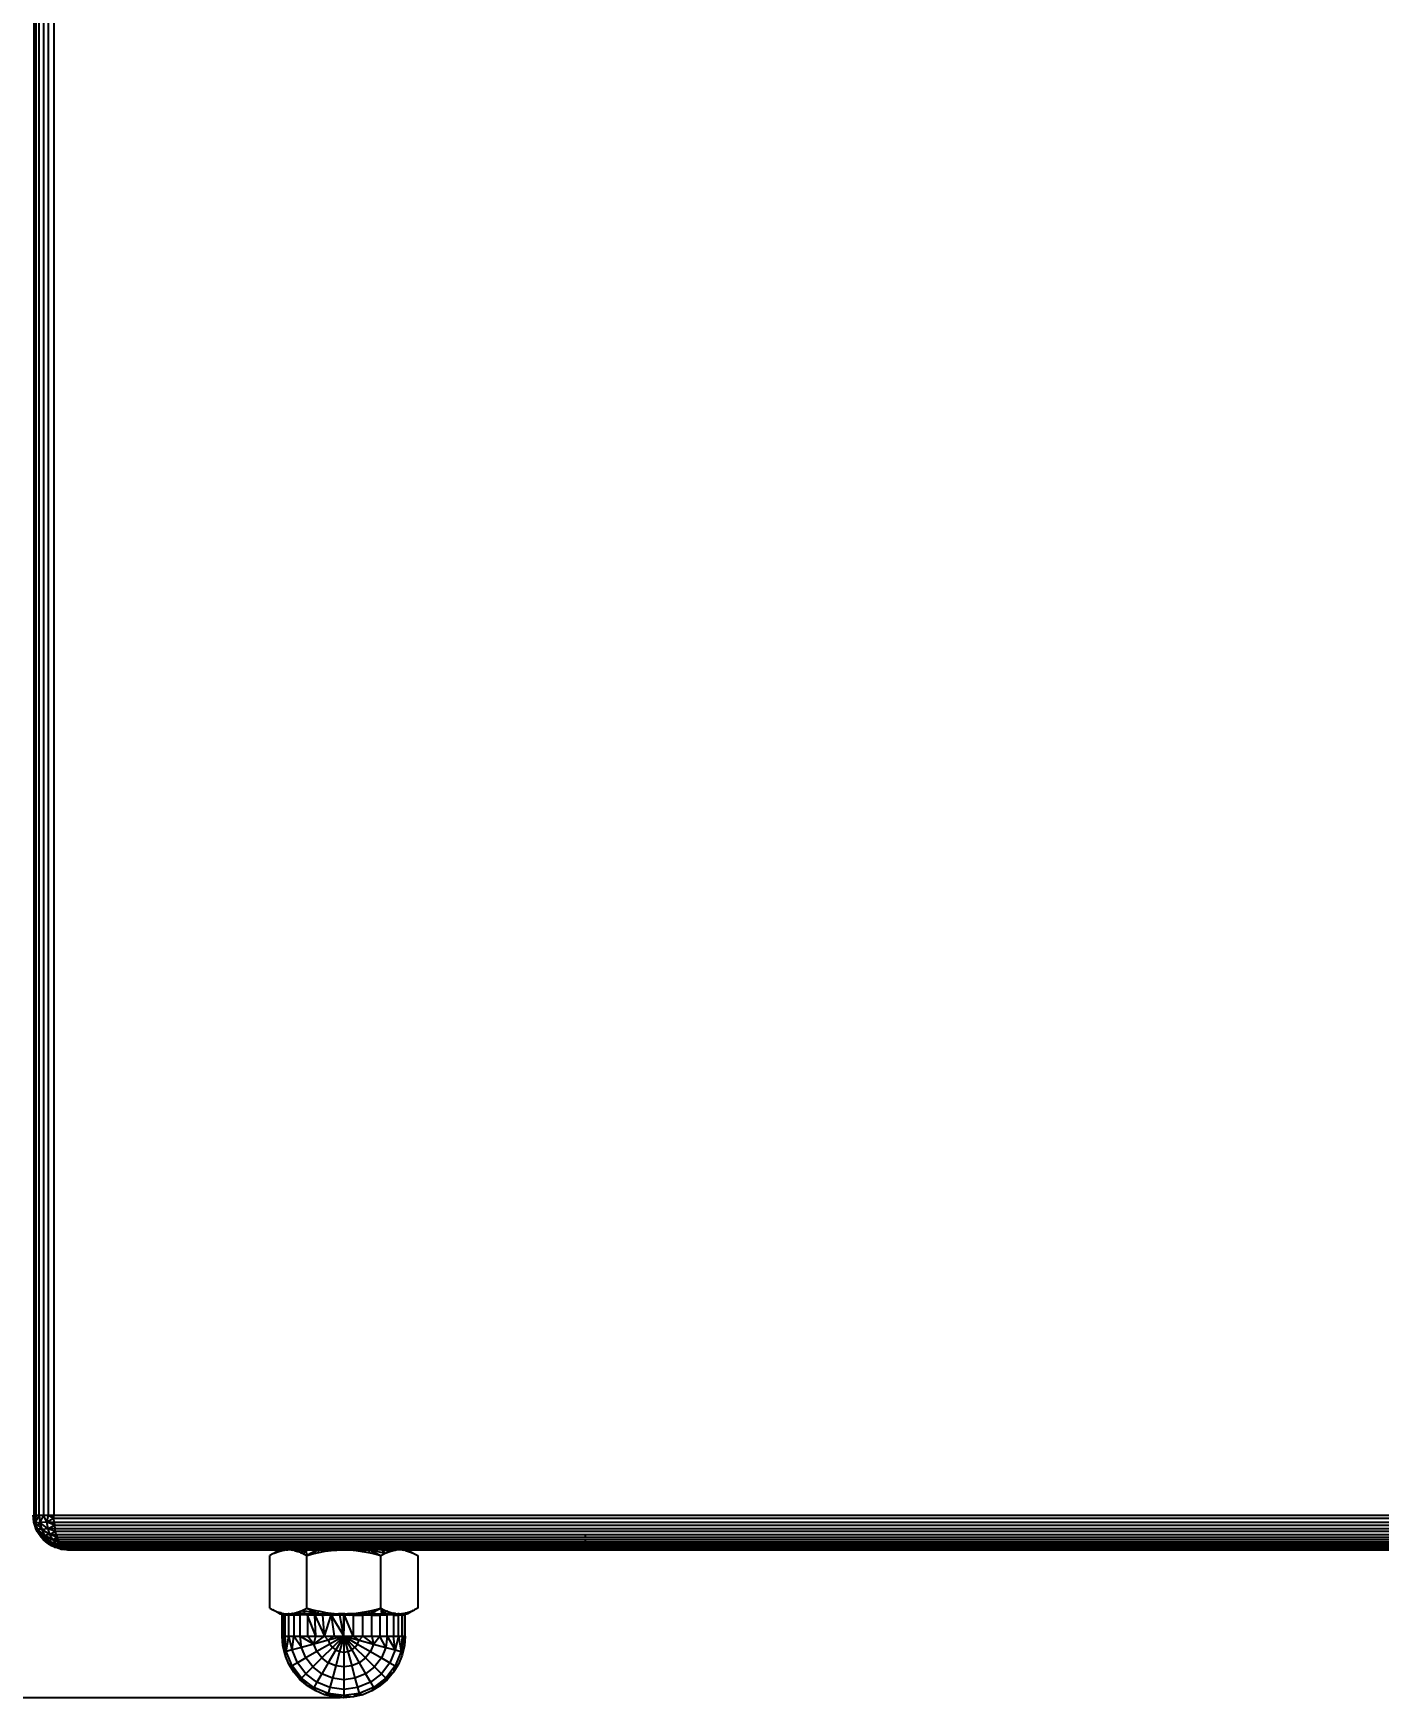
# Model space of a CAD drawing. Header units: millimetres. Extents: x 1918 to 7324, y -1954 to 2054.
# Drawn here: x 3677.8 to 3877.8, y -615.6 to -368.2 of the extents above; entities that cross this region are included whole.
import ezdxf

# ---------------------------------------------------------------- set-up
doc = ezdxf.new("R2010")
doc.units = ezdxf.units.MM
doc.layers.add('DIMS', color=7, linetype='Continuous')
doc.dimstyles.new('ISO-25', dxfattribs={"dimtxt": 2.5, "dimasz": 2.5, "dimexe": 1.25, "dimexo": 0.625, "dimtad": 1, "dimtxsty": 'Standard', "dimcen": 2.5, "dimadec": 0, "dimazin": 0, "dimtfac": 1, "dimtmove": 0, "dimatfit": 3, "dimfxl": 1, "dimarcsym": 0})

# ---------------------------------------------------------------- blocks, each defined once
blk = doc.blocks.new('*D11')
at = {"layer": 'Defpoints', "color": 0, "transparency": 16777216}
for p in [(3739.31, 279.45), (3371.23, -615.58), (3723.92, -615.58)]:
    blk.add_point(p, dxfattribs=at)
at = {"layer": 'DIMS', "color": 0, "lineweight": -2, "transparency": 16777216}
for p, q in [((3738.81, 279.45), (3370.73, 279.45)), ((3371.23, 239.45), (3371.23, -101.27)), ((3371.23, -575.58), (3371.23, -223.77)), ((3723.42, -615.58), (3370.73, -615.58))]:
    blk.add_line(p, q, dxfattribs=at)
at = {"layer": 'DIMS', "color": 0, "transparency": 16777216}
for points in [[(3364.56, 239.45), (3377.89, 239.45), (3371.23, 279.45)], [(3364.56, -575.58), (3377.89, -575.58), (3371.23, -615.58)]]:
    blk.add_solid(points, dxfattribs=at)
at = {"layer": 'DIMS', "color": 0, "transparency": 16777216, "insert": (3371.23, -162.52), "char_height": 55, "attachment_point": 5, "rotation": 90}
blk.add_mtext('90', dxfattribs=at)

msp = doc.modelspace()

# ---------------------------------------------------------------- linework, layer by layer
for p, q in [((3677.87, -135.13), (3677.87, -588.47)), ((3678.18, -135.13), (3678.18, -588.47)), ((3678.67, -588.47), (3678.67, -135.13)), ((3679.31, -135.13), (3679.31, -588.47)), ((3680.05, -588.47), (3680.05, -135.13)), ((3680.84, -135.13), (3680.84, -588.47)), ((3677.77, -588.47), (3677.87, -588.47)), ((3677.79, -588.97), (3677.77, -588.47)), ((3677.87, -588.47), (3677.79, -588.97)), ((3677.87, -588.47), (3678.18, -588.47)), ((3678.08, -589.49), (3677.87, -588.47)), ((3678.67, -588.47), (3678.08, -589.49)), ((3678.18, -588.47), (3678.08, -589.49)), ((3678.18, -588.47), (3678.67, -588.47)), ((3678.67, -588.47), (3679.31, -588.47)), ((3678.67, -588.47), (3678.76, -589.55)), ((3679.31, -588.47), (3678.76, -589.55)), ((3679.31, -588.47), (3680.05, -588.47)), ((3679.78, -589.49), (3679.31, -588.47)), ((3679.78, -589.49), (3680.05, -588.47)), ((3680.05, -588.47), (3680.84, -588.47)), ((3680.05, -588.47), (3680.85, -588.97)), ((3680.84, -588.47), (4074.69, -588.47)), ((3680.85, -588.97), (3680.84, -588.47)), ((3677.87, -589.47), (3677.79, -588.97)), ((3677.79, -588.97), (3678.08, -589.49)), ((3677.99, -589.96), (3677.87, -589.47)), ((3677.87, -589.47), (3678.08, -589.49)), ((3677.87, -589.47), (3678.02, -589.78)), ((3677.99, -589.96), (3678.02, -589.78)), ((3678.37, -590.48), (3677.99, -589.96)), ((3678.16, -590.43), (3677.99, -589.96)), ((3678.02, -589.78), (3678.08, -589.49)), ((3678.02, -589.78), (3678.37, -590.48)), ((3678.08, -589.49), (3678.76, -589.55)), ((3678.08, -589.49), (3678.37, -590.48)), ((3678.56, -590.03), (3678.08, -589.49)), ((3678.37, -590.89), (3678.16, -590.43)), ((3678.37, -590.48), (3678.16, -590.43)), ((3678.16, -590.43), (3678.37, -590.73)), ((3678.37, -590.48), (3678.82, -591.35)), ((3679.45, -591.46), (3678.37, -590.48)), ((3679.03, -590.57), (3678.37, -590.48)), ((3678.37, -590.89), (3678.37, -590.73)), ((3678.37, -590.73), (3678.82, -591.35)), ((3678.63, -591.32), (3678.37, -590.89)), ((3678.37, -590.89), (3678.82, -591.35)), ((3678.56, -590.03), (3678.76, -589.55)), ((3679.03, -590.57), (3678.56, -590.03)), ((3679.78, -589.49), (3678.76, -589.55)), ((3678.76, -589.55), (3679.03, -590.57)), ((3679.97, -590.48), (3678.76, -589.55)), ((3679.97, -590.48), (3679.03, -590.57)), ((3679.03, -590.57), (3679.45, -591.46)), ((3680.26, -591.35), (3679.03, -590.57)), ((3680.85, -588.97), (3679.78, -589.49)), ((3679.78, -589.49), (3680.88, -589.47)), ((3679.97, -590.48), (3679.78, -589.49)), ((3680.57, -589.81), (3679.78, -589.49)), ((3679.97, -590.48), (3680.93, -589.96)), ((3681, -590.43), (3679.97, -590.48)), ((3680.26, -591.35), (3679.97, -590.48)), ((3681.09, -590.89), (3679.97, -590.48)), ((3681.09, -590.89), (3680.26, -591.35)), ((3680.88, -589.47), (3680.57, -589.81)), ((3680.93, -589.96), (3680.57, -589.81)), ((3680.88, -589.47), (3680.85, -588.97)), ((4074.68, -588.97), (3680.85, -588.97)), ((3680.88, -589.47), (3680.93, -589.96)), ((3680.88, -589.47), (4074.65, -589.47)), ((3680.93, -589.96), (3681, -590.43)), ((3680.93, -589.96), (4074.6, -589.96)), ((3681.09, -590.89), (3681, -590.43)), ((3681, -590.43), (4074.53, -590.43)), ((3681.19, -591.32), (3681.09, -590.89)), ((4074.45, -590.89), (3681.09, -590.89)), ((3678.93, -591.72), (3678.63, -591.32)), ((3678.63, -591.32), (3678.82, -591.35)), ((3678.89, -591.57), (3678.63, -591.32)), ((3679.45, -592.13), (3678.82, -591.35)), ((3679.45, -591.46), (3678.82, -591.35)), ((3678.89, -591.57), (3678.82, -591.35)), ((3679.45, -591.82), (3678.82, -591.35)), ((3678.93, -591.72), (3678.89, -591.57)), ((3679.45, -592.13), (3678.89, -591.57)), ((3678.93, -591.72), (3679.45, -592.13)), ((3679.27, -592.09), (3678.93, -591.72)), ((3679.64, -592.43), (3679.27, -592.09)), ((3679.27, -592.09), (3679.45, -592.13)), ((3679.27, -592.09), (3679.55, -592.3)), ((3680.26, -591.35), (3679.45, -591.46)), ((3679.45, -591.46), (3680, -592.23)), ((3680.12, -591.83), (3679.45, -591.46)), ((3679.45, -592.13), (3679.45, -591.82)), ((3680, -592.23), (3679.45, -591.82)), ((3680.21, -592.77), (3679.45, -592.13)), ((3680, -592.23), (3679.45, -592.13)), ((3679.55, -592.3), (3679.45, -592.13)), ((3680.11, -592.52), (3679.45, -592.13)), ((3679.64, -592.43), (3679.55, -592.3)), ((3679.55, -592.3), (3680.21, -592.77)), ((3680.05, -592.73), (3679.64, -592.43)), ((3679.64, -592.43), (3680.21, -592.77)), ((3680, -592.23), (3680.12, -591.83)), ((3680.67, -592.13), (3680, -592.23)), ((3680, -592.23), (3680.66, -592.84)), ((3680.66, -592.54), (3680, -592.23)), ((3680.48, -592.99), (3680.05, -592.73)), ((3680.05, -592.73), (3680.21, -592.77)), ((3680.05, -592.73), (3680.33, -592.87)), ((3680.21, -592.77), (3680.11, -592.52)), ((3680.66, -592.84), (3680.11, -592.52)), ((3680.67, -592.13), (3680.12, -591.83)), ((3680.21, -592.77), (3680.66, -592.84)), ((3680.21, -592.77), (3681.06, -593.23)), ((3680.21, -592.77), (3680.33, -592.87)), ((3680.88, -593.05), (3680.21, -592.77)), ((3680.26, -591.35), (3681.19, -591.32)), ((3680.67, -592.13), (3680.26, -591.35)), ((3681, -591.61), (3680.26, -591.35)), ((3680.33, -592.87), (3680.48, -592.99)), ((3680.33, -592.87), (3681.06, -593.23)), ((3681.06, -593.23), (3680.48, -592.99)), ((3680.93, -593.21), (3680.48, -592.99)), ((3680.66, -592.84), (3680.66, -592.54)), ((3681.16, -592.77), (3680.66, -592.54)), ((3681.16, -592.77), (3680.66, -592.84)), ((3680.66, -592.84), (3681.37, -593.26)), ((3680.88, -593.05), (3680.66, -592.84)), ((3681.29, -593.07), (3680.66, -592.84)), ((3680.67, -592.13), (3681.31, -591.72)), ((3680.67, -592.13), (3681.44, -592.09)), ((3681.16, -592.77), (3680.67, -592.13)), ((3681.34, -592.35), (3680.67, -592.13)), ((3681.37, -593.26), (3680.88, -593.05)), ((3680.93, -593.21), (3681.06, -593.23)), ((3681, -591.61), (3681.19, -591.32)), ((3681.31, -591.72), (3681, -591.61)), ((3681.06, -593.23), (3681.37, -593.26)), ((3681.41, -593.38), (3681.06, -593.23)), ((3681.89, -593.5), (3681.06, -593.23)), ((3681.72, -593.41), (3681.06, -593.23)), ((3681.59, -592.43), (3681.16, -592.77)), ((3681.16, -592.77), (3681.76, -592.73)), ((3681.71, -593.23), (3681.16, -592.77)), ((3681.16, -592.77), (3681.74, -592.94)), ((3681.19, -591.32), (3681.31, -591.72)), ((3681.19, -591.32), (3759.82, -591.32)), ((3681.37, -593.26), (3681.29, -593.07)), ((3681.71, -593.23), (3681.29, -593.07)), ((3681.31, -591.72), (3681.44, -592.09)), ((3681.31, -591.72), (3759.82, -591.72)), ((3681.44, -592.09), (3681.34, -592.35)), ((3681.59, -592.43), (3681.34, -592.35)), ((3681.37, -593.26), (3681.71, -593.23)), ((3681.37, -593.26), (3682.13, -593.51)), ((3682, -593.43), (3681.37, -593.26)), ((3681.72, -593.41), (3681.37, -593.26)), ((3681.89, -593.5), (3681.41, -593.38)), ((3681.44, -592.09), (3681.59, -592.43)), ((3681.44, -592.09), (3759.82, -592.09)), ((3681.59, -592.43), (3681.76, -592.73)), ((3681.59, -592.43), (3759.82, -592.43)), ((3681.74, -592.94), (3681.71, -593.23)), ((3681.93, -592.99), (3681.71, -593.23)), ((3681.71, -593.23), (3682.11, -593.21)), ((3681.71, -593.23), (3682.29, -593.5)), ((3682.3, -593.38), (3681.71, -593.23)), ((3682, -593.43), (3681.71, -593.23)), ((3682.13, -593.51), (3681.72, -593.41)), ((3681.89, -593.5), (3681.72, -593.41)), ((3681.76, -592.73), (3681.74, -592.94)), ((3681.74, -592.94), (3681.93, -592.99)), ((3681.76, -592.73), (3681.93, -592.99)), ((3681.76, -592.73), (3759.82, -592.73)), ((3681.89, -593.5), (3681.96, -593.5)), ((3681.93, -592.99), (3682.11, -593.21)), ((3759.82, -592.99), (3681.93, -592.99)), ((3681.96, -593.5), (3682.13, -593.51)), ((3682.13, -593.51), (3682, -593.43)), ((3682.29, -593.5), (3682, -593.43)), ((3682.11, -593.21), (3682.3, -593.38)), ((3682.11, -593.21), (3759.82, -593.21)), ((3682.13, -593.51), (3682.29, -593.5)), ((3682.13, -593.51), (3682.39, -593.57)), ((3682.29, -593.5), (3682.3, -593.38)), ((3682.29, -593.5), (3682.5, -593.5)), ((3682.29, -593.5), (3682.67, -593.56)), ((3682.3, -593.38), (3682.5, -593.5)), ((3682.3, -593.38), (3759.82, -593.38)), ((3682.67, -593.56), (3682.39, -593.57)), ((3682.5, -593.5), (3682.67, -593.56)), ((3759.82, -593.5), (3682.5, -593.5)), ((3682.67, -593.56), (3682.69, -593.57)), ((3682.69, -593.57), (3682.79, -593.57)), ((3682.79, -593.57), (3682.9, -593.6)), ((3682.9, -593.6), (3714.45, -593.6)), ((3714.45, -593.6), (3713.6, -594.1)), ((3714.86, -593.6), (3714.28, -593.83)), ((3714.28, -593.83), (3714.45, -593.6)), ((3714.86, -593.6), (3714.45, -593.6)), ((3714.86, -593.6), (3714.62, -593.73)), ((3714.86, -593.6), (3714.97, -593.66)), ((3714.86, -593.6), (3715.12, -593.64)), ((3715.2, -593.62), (3715.12, -593.64)), ((3715.25, -593.62), (3715.2, -593.62)), ((3715.25, -593.62), (3715.32, -593.61)), ((3715.32, -593.61), (3715.64, -593.6)), ((3715.67, -593.6), (3715.64, -593.6)), ((3716.02, -593.61), (3715.67, -593.6)), ((3716.1, -593.62), (3716.02, -593.61)), ((3716.1, -593.62), (3716.14, -593.62)), ((3716.14, -593.62), (3716.2, -593.63)), ((3716.84, -593.6), (3716.2, -593.63)), ((3716.84, -593.6), (3716.37, -593.66)), ((3716.37, -593.66), (3718.32, -593.6)), ((3716.84, -593.6), (3716.54, -593.69)), ((3716.84, -593.6), (3716.6, -593.7)), ((3717.06, -593.83), (3716.84, -593.6)), ((3718.32, -593.6), (3716.84, -593.6)), ((3716.84, -593.6), (3717.19, -593.8)), ((3716.84, -593.6), (3718.06, -593.63)), ((3718.32, -593.6), (3718.13, -593.63)), ((3718.32, -593.6), (3718.27, -593.64)), ((3718.32, -593.6), (3718.3, -593.64)), ((3718.32, -593.6), (3719.78, -593.6)), ((3720.05, -593.6), (3718.42, -594.45)), ((3720.05, -593.6), (3719.32, -594.2)), ((3720.05, -593.6), (3719.78, -593.6)), ((3720.05, -593.6), (3720.23, -593.99)), ((3721.15, -593.82), (3720.05, -593.6)), ((3720.05, -593.6), (3721.94, -593.6)), ((3721.94, -593.6), (3721.15, -593.82)), ((3721.94, -593.6), (3721.98, -593.63)), ((3721.94, -593.6), (3722.42, -593.6)), ((3722.11, -593.63), (3721.98, -593.63)), ((3721.98, -593.63), (3722.07, -593.7)), ((3722.42, -593.6), (3723.89, -593.6)), ((3722.42, -593.6), (3722.87, -593.63)), ((3722.87, -593.63), (3722.99, -593.62)), ((3722.99, -593.62), (3723.89, -593.6)), ((3723.89, -593.6), (3723.95, -593.6)), ((3723.95, -593.6), (3724.46, -593.61)), ((3724.46, -593.61), (3724.84, -593.6)), ((3724.46, -593.61), (3724.85, -593.62)), ((3724.84, -593.6), (3725.73, -593.6)), ((3725.73, -593.6), (3724.85, -593.62)), ((3724.85, -593.62), (3725.79, -593.7)), ((3725.73, -593.6), (3725.9, -593.6)), ((3725.9, -593.6), (3725.79, -593.7)), ((3725.9, -593.6), (3726.71, -593.83)), ((3725.9, -593.6), (3727.63, -594)), ((3725.9, -593.6), (3727.8, -593.6)), ((3727.8, -593.6), (3727.63, -594)), ((3727.8, -593.6), (3728.53, -594.21)), ((3727.8, -593.6), (3729.42, -594.45)), ((3727.8, -593.6), (3730.1, -594.1)), ((3729.52, -593.6), (3727.8, -593.6)), ((3730.78, -593.83), (3729.52, -593.6)), ((3730.1, -594.1), (3729.52, -593.6)), ((3731, -593.6), (3729.52, -593.6)), ((3731, -593.6), (3730.78, -593.83)), ((3731, -593.6), (3731.12, -593.73)), ((3731, -593.6), (3731.47, -593.66)), ((3731, -593.6), (3731.62, -593.64)), ((3731.7, -593.62), (3731.62, -593.64)), ((3731.76, -593.62), (3731.7, -593.62)), ((3731.76, -593.62), (3731.82, -593.61)), ((3732.17, -593.6), (3731.82, -593.61)), ((3732.52, -593.61), (3732.17, -593.6)), ((3732.6, -593.62), (3732.52, -593.61)), ((3732.6, -593.62), (3732.64, -593.62)), ((3732.64, -593.62), (3732.71, -593.63)), ((3732.98, -593.6), (3732.71, -593.63)), ((3732.98, -593.6), (3732.87, -593.66)), ((3732.87, -593.66), (3759.82, -593.6)), ((3733.56, -593.83), (3732.98, -593.6)), ((3733.39, -593.6), (3732.98, -593.6)), ((3732.98, -593.6), (3733.1, -593.7)), ((3733.39, -593.6), (3734.02, -593.99)), ((3733.39, -593.6), (3734.47, -594.2)), ((3759.82, -591.32), (3759.82, -591.72)), ((3759.82, -591.32), (3995.72, -591.32)), ((3759.82, -591.72), (3995.72, -591.72)), ((3759.82, -592.09), (3759.82, -592.43)), ((3759.82, -592.09), (3995.72, -592.09)), ((3759.82, -592.43), (3995.72, -592.43)), ((3759.82, -592.73), (3759.82, -592.99)), ((3759.82, -592.73), (3995.72, -592.73)), ((3995.72, -592.99), (3759.82, -592.99)), ((3759.82, -593.21), (3759.82, -593.38)), ((3759.82, -593.21), (3995.72, -593.21)), ((3759.82, -593.38), (3759.82, -593.5)), ((3759.82, -593.38), (3995.72, -593.38)), ((3759.82, -593.5), (3759.82, -593.6)), ((3995.72, -593.5), (3759.82, -593.5)), ((3759.82, -593.6), (3995.72, -593.6)), ((3713.37, -594.2), (3712.92, -594.45)), ((3712.92, -602.27), (3712.92, -594.45)), ((3713.52, -594.14), (3713.37, -594.2)), ((3713.52, -594.14), (3713.6, -594.1)), ((3713.6, -594.1), (3714.28, -593.83)), ((3714.28, -593.83), (3714.62, -593.73)), ((3714.62, -593.73), (3714.97, -593.66)), ((3714.97, -593.66), (3715.12, -593.64)), ((3716.37, -593.66), (3716.2, -593.63)), ((3716.54, -593.69), (3716.37, -593.66)), ((3716.54, -593.69), (3716.6, -593.7)), ((3716.6, -593.7), (3717.06, -593.83)), ((3717.06, -593.83), (3717.19, -593.8)), ((3717.52, -594), (3717.06, -593.83)), ((3717.19, -593.8), (3717.52, -594)), ((3718.24, -593.64), (3717.52, -594)), ((3717.52, -594), (3717.84, -594.14)), ((3717.89, -594.17), (3717.84, -594.14)), ((3717.89, -594.17), (3717.97, -594.2)), ((3718.27, -593.64), (3717.97, -594.2)), ((3717.97, -594.2), (3718.42, -594.45)), ((3718.06, -593.63), (3718.13, -593.63)), ((3718.13, -593.63), (3718.24, -593.64)), ((3718.24, -593.64), (3718.3, -593.64)), ((3718.27, -593.64), (3718.24, -593.64)), ((3718.3, -593.64), (3718.27, -593.64)), ((3718.3, -593.64), (3718.42, -594.45)), ((3718.42, -594.45), (3719.32, -594.2)), ((3718.42, -602.27), (3718.42, -594.45)), ((3719.32, -594.2), (3720.23, -593.99)), ((3720.23, -593.99), (3721.15, -593.82)), ((3721.15, -593.82), (3722.07, -593.7)), ((3722.07, -593.7), (3722.87, -593.63)), ((3722.11, -593.63), (3722.87, -593.63)), ((3725.79, -593.7), (3726.71, -593.83)), ((3726.71, -593.83), (3727.63, -594)), ((3727.63, -594), (3728.53, -594.21)), ((3728.53, -594.21), (3729.42, -594.45)), ((3729.42, -594.45), (3730.1, -594.1)), ((3729.42, -602.27), (3729.42, -594.45)), ((3730.1, -594.1), (3730.78, -593.83)), ((3730.78, -593.83), (3731.12, -593.73)), ((3731.12, -593.73), (3731.47, -593.66)), ((3731.47, -593.66), (3731.62, -593.64)), ((3732.87, -593.66), (3732.71, -593.63)), ((3733.04, -593.69), (3732.87, -593.66)), ((3733.04, -593.69), (3733.1, -593.7)), ((3733.1, -593.7), (3733.56, -593.83)), ((3733.56, -593.83), (3734.02, -593.99)), ((3734.02, -593.99), (3734.47, -594.2)), ((3734.47, -594.2), (3734.92, -594.45)), ((3734.92, -594.45), (3734.92, -602.27)), ((3712.92, -602.27), (3713.37, -602.52)), ((3714.45, -603.12), (3713.37, -602.52)), ((3713.37, -602.52), (3713.83, -602.72)), ((3713.83, -602.72), (3714.3, -602.9)), ((3714.45, -603.12), (3713.83, -602.72)), ((3714.62, -602.99), (3714.3, -602.9)), ((3714.3, -602.9), (3714.86, -603.12)), ((3714.8, -603.13), (3714.3, -602.9)), ((3714.45, -603.12), (3714.58, -603.12)), ((3714.63, -603.13), (3714.58, -603.12)), ((3714.69, -603.01), (3714.62, -602.99)), ((3714.67, -603.12), (3714.63, -603.13)), ((3714.7, -603.12), (3714.63, -603.13)), ((3714.71, -603.17), (3714.67, -603.12)), ((3714.7, -603.12), (3714.67, -603.12)), ((3714.69, -603.01), (3714.74, -603.02)), ((3714.7, -603.12), (3714.8, -603.13)), ((3715.02, -603.17), (3714.71, -603.17)), ((3714.74, -603.21), (3714.71, -603.17)), ((3714.86, -603.12), (3714.74, -603.02)), ((3714.74, -603.02), (3715.2, -603.1)), ((3715.05, -603.21), (3714.74, -603.21)), ((3714.76, -603.25), (3714.74, -603.21)), ((3715.07, -603.25), (3714.76, -603.25)), ((3714.76, -603.3), (3714.76, -603.25)), ((3714.84, -603.29), (3714.76, -603.25)), ((3714.84, -603.29), (3714.76, -603.3)), ((3714.76, -606.42), (3714.76, -603.3)), ((3714.8, -603.13), (3714.86, -603.12)), ((3714.87, -603.3), (3714.84, -603.29)), ((3714.86, -603.12), (3714.93, -603.13)), ((3714.87, -603.3), (3715.07, -603.25)), ((3715.21, -603.3), (3714.87, -603.3)), ((3714.87, -603.3), (3714.87, -606.42)), ((3714.99, -603.15), (3714.93, -603.13)), ((3715.04, -603.12), (3714.99, -603.15)), ((3715.02, -603.17), (3714.99, -603.15)), ((3715.94, -603.17), (3715.02, -603.17)), ((3715.05, -603.21), (3715.02, -603.17)), ((3715.04, -603.12), (3715.2, -603.1)), ((3715.04, -603.12), (3715.6, -603.12)), ((3715.97, -603.21), (3715.05, -603.21)), ((3715.07, -603.25), (3715.05, -603.21)), ((3715.98, -603.25), (3715.07, -603.25)), ((3715.21, -603.3), (3715.07, -603.25)), ((3715.2, -603.1), (3715.6, -603.12)), ((3715.76, -603.3), (3715.21, -603.3)), ((3715.21, -606.42), (3715.21, -603.3)), ((3715.6, -603.12), (3715.68, -603.12)), ((3715.82, -603.13), (3715.68, -603.12)), ((3715.76, -603.3), (3715.98, -603.25)), ((3716.51, -603.3), (3715.76, -603.3)), ((3715.76, -606.42), (3715.76, -603.3)), ((3715.82, -603.13), (3715.88, -603.13)), ((3715.91, -603.15), (3715.88, -603.13)), ((3715.91, -603.15), (3716.02, -603.11)), ((3715.91, -603.15), (3716.33, -603.12)), ((3715.94, -603.17), (3715.91, -603.15)), ((3717.41, -603.17), (3715.94, -603.17)), ((3715.97, -603.21), (3715.94, -603.17)), ((3717.43, -603.21), (3715.97, -603.21)), ((3715.98, -603.25), (3715.97, -603.21)), ((3717.44, -603.25), (3715.98, -603.25)), ((3716.51, -603.3), (3715.98, -603.25)), ((3715.98, -603.25), (3716.87, -603.28)), ((3716.02, -603.11), (3716.1, -603.1)), ((3716.14, -603.1), (3716.1, -603.1)), ((3716.2, -603.09), (3716.14, -603.1)), ((3716.2, -603.09), (3716.37, -603.06)), ((3716.33, -603.12), (3716.2, -603.09)), ((3716.84, -603.12), (3716.33, -603.12)), ((3716.37, -603.06), (3716.72, -602.99)), ((3716.84, -603.12), (3716.37, -603.06)), ((3716.87, -603.28), (3716.51, -603.3)), ((3716.51, -603.3), (3716.51, -606.42)), ((3716.72, -602.99), (3717.06, -602.89)), ((3716.84, -603.12), (3716.72, -602.99)), ((3717.06, -602.89), (3716.84, -603.12)), ((3716.84, -603.12), (3717.32, -603.12)), ((3716.87, -603.28), (3717.44, -603.25)), ((3717.44, -603.3), (3716.87, -603.28)), ((3717.06, -602.89), (3717.74, -602.62)), ((3717.06, -602.89), (3718.29, -603.12)), ((3717.35, -603.13), (3717.32, -603.12)), ((3717.32, -603.12), (3717.38, -603.15)), ((3717.38, -603.15), (3717.35, -603.13)), ((3717.45, -603.13), (3717.38, -603.15)), ((3717.41, -603.17), (3717.38, -603.15)), ((3719.32, -603.17), (3717.41, -603.17)), ((3717.43, -603.21), (3717.41, -603.17)), ((3719.33, -603.21), (3717.43, -603.21)), ((3717.44, -603.25), (3717.43, -603.21)), ((3719.34, -603.25), (3717.44, -603.25)), ((3717.44, -603.3), (3717.44, -603.25)), ((3718.14, -603.28), (3717.44, -603.25)), ((3718.14, -603.28), (3717.44, -603.3)), ((3717.44, -606.42), (3717.44, -603.3)), ((3717.45, -603.13), (3717.51, -603.12)), ((3718.11, -603.12), (3717.51, -603.12)), ((3717.74, -602.62), (3718.42, -602.27)), ((3720.05, -603.12), (3717.74, -602.62)), ((3718.29, -603.12), (3717.74, -602.62)), ((3718.11, -603.12), (3718.29, -603.12)), ((3719.34, -603.25), (3718.14, -603.28)), ((3718.54, -603.3), (3718.14, -603.28)), ((3718.32, -603.12), (3718.29, -603.12)), ((3718.37, -603.12), (3718.32, -603.12)), ((3718.37, -603.12), (3718.43, -603.12)), ((3718.42, -602.27), (3720.05, -603.12)), ((3718.42, -602.27), (3719.32, -602.52)), ((3718.43, -603.12), (3718.52, -603.12)), ((3718.52, -603.12), (3719.28, -603.13)), ((3718.54, -603.3), (3719.34, -603.25)), ((3719.63, -603.3), (3718.54, -603.3)), ((3718.54, -603.3), (3718.54, -606.42)), ((3719.76, -606.42), (3718.54, -603.3)), ((3719.3, -603.15), (3719.28, -603.13)), ((3719.32, -603.13), (3719.28, -603.13)), ((3719.32, -603.13), (3719.3, -603.15)), ((3719.32, -603.17), (3719.3, -603.15)), ((3720.05, -603.12), (3719.32, -602.52)), ((3719.32, -602.52), (3720.23, -602.73)), ((3719.32, -603.13), (3719.37, -603.13)), ((3721.54, -603.17), (3719.32, -603.17)), ((3719.33, -603.21), (3719.32, -603.17)), ((3721.54, -603.21), (3719.33, -603.21)), ((3719.34, -603.25), (3719.33, -603.21)), ((3721.55, -603.25), (3719.34, -603.25)), ((3719.63, -603.3), (3719.34, -603.25)), ((3719.64, -603.12), (3719.37, -603.13)), ((3719.63, -603.3), (3719.76, -603.3)), ((3719.76, -606.42), (3719.63, -603.3)), ((3719.63, -603.3), (3721.09, -606.42)), ((3720.05, -603.12), (3719.64, -603.12)), ((3721.55, -603.25), (3719.76, -603.3)), ((3720.82, -603.3), (3719.76, -603.3)), ((3720.05, -603.12), (3720.23, -602.73)), ((3720.05, -603.12), (3721.1, -603.12)), ((3720.23, -602.73), (3721.15, -602.9)), ((3721.89, -603.12), (3720.23, -602.73)), ((3721.09, -606.42), (3720.82, -603.3)), ((3721.09, -603.3), (3720.82, -603.3)), ((3721.09, -603.3), (3721.55, -603.25)), ((3721.09, -606.42), (3722.06, -603.3)), ((3722.06, -603.3), (3721.09, -603.3)), ((3721.46, -603.13), (3721.1, -603.12)), ((3721.15, -602.9), (3722.07, -603.02)), ((3721.15, -602.9), (3721.89, -603.12)), ((3721.52, -603.13), (3721.46, -603.13)), ((3721.54, -603.17), (3721.52, -603.13)), ((3721.52, -603.13), (3721.61, -603.13)), ((3721.54, -603.17), (3723.86, -603.17)), ((3721.54, -603.21), (3721.54, -603.17)), ((3721.54, -603.21), (3721.58, -603.21)), ((3721.55, -603.25), (3721.54, -603.21)), ((3721.58, -603.25), (3721.55, -603.25)), ((3723.86, -603.17), (3721.58, -603.21)), ((3723.92, -603.22), (3721.58, -603.21)), ((3722.06, -603.3), (3721.58, -603.25)), ((3722.2, -603.26), (3721.58, -603.25)), ((3721.61, -603.13), (3721.8, -603.13)), ((3721.89, -603.12), (3721.8, -603.13)), ((3721.89, -603.12), (3721.94, -603.12)), ((3721.94, -603.12), (3722.07, -603.02)), ((3721.94, -603.12), (3722.39, -603.12)), ((3722.06, -603.3), (3722.39, -603.29)), ((3722.06, -603.3), (3722.49, -606.42)), ((3722.06, -603.3), (3723.92, -606.42)), ((3722.07, -603.02), (3722.99, -603.1)), ((3723.92, -603.22), (3722.2, -603.26)), ((3723.86, -603.27), (3722.2, -603.26)), ((3722.39, -603.12), (3722.46, -603.12)), ((3722.49, -603.3), (3722.39, -603.29)), ((3722.46, -603.12), (3722.99, -603.1)), ((3722.46, -603.12), (3723.16, -603.13)), ((3723.35, -603.3), (3722.49, -603.3)), ((3722.99, -603.1), (3723.16, -603.13)), ((3723.35, -603.13), (3723.16, -603.13)), ((3723.54, -603.13), (3723.35, -603.13)), ((3723.35, -603.3), (3723.86, -603.27)), ((3723.92, -606.42), (3723.35, -603.3)), ((3723.92, -603.13), (3723.54, -603.13)), ((3723.54, -603.13), (3723.86, -603.17)), ((3723.92, -603.17), (3723.86, -603.17)), ((3723.89, -603.17), (3723.86, -603.17)), ((3723.86, -603.27), (3723.92, -603.27)), ((3723.92, -603.13), (3723.92, -603.17)), ((3723.92, -603.13), (3723.99, -603.13)), ((3723.92, -603.17), (3723.92, -603.22)), ((3723.97, -603.17), (3723.92, -603.17)), ((3723.92, -603.22), (3723.92, -603.27)), ((3723.96, -603.22), (3723.92, -603.22)), ((3723.92, -606.42), (3723.92, -603.27)), ((3723.92, -603.27), (3724.01, -603.27)), ((3723.92, -606.42), (3724.06, -603.3)), ((3726.26, -603.21), (3723.96, -603.22)), ((3723.96, -603.22), (3726.26, -603.25)), ((3724.01, -603.27), (3723.96, -603.22)), ((3726.3, -603.17), (3723.97, -603.17)), ((3723.97, -603.17), (3726.26, -603.21)), ((3724.1, -603.13), (3723.99, -603.13)), ((3724.01, -603.27), (3724.06, -603.3)), ((3724.71, -603.29), (3724.01, -603.27)), ((3724.71, -603.29), (3724.06, -603.3)), ((3725.35, -606.42), (3724.06, -603.3)), ((3724.1, -603.13), (3724.47, -603.13)), ((3724.52, -603.12), (3724.47, -603.13)), ((3724.68, -603.13), (3724.52, -603.12)), ((3724.68, -603.13), (3724.85, -603.1)), ((3725.38, -603.12), (3724.68, -603.13)), ((3724.71, -603.29), (3726.26, -603.25)), ((3725.35, -603.3), (3724.71, -603.29)), ((3724.85, -603.1), (3725.79, -603.02)), ((3725.38, -603.12), (3724.85, -603.1)), ((3725.35, -603.3), (3726.26, -603.25)), ((3725.35, -603.3), (3725.35, -606.42)), ((3725.35, -603.3), (3726.75, -603.3)), ((3725.45, -603.12), (3725.38, -603.12)), ((3725.5, -603.12), (3725.45, -603.12)), ((3725.71, -603.12), (3725.5, -603.12)), ((3725.71, -603.12), (3725.83, -603.12)), ((3725.79, -603.02), (3726.71, -602.89)), ((3725.9, -603.12), (3725.79, -603.02)), ((3725.9, -603.12), (3725.83, -603.12)), ((3725.9, -603.12), (3726.71, -602.89)), ((3726.05, -603.13), (3725.9, -603.12)), ((3726.05, -603.13), (3726.23, -603.13)), ((3726.05, -603.13), (3726.3, -603.17)), ((3726.23, -603.13), (3726.33, -603.13)), ((3726.26, -603.21), (3726.3, -603.21)), ((3726.29, -603.25), (3726.26, -603.25)), ((3726.29, -603.25), (3726.3, -603.21)), ((3728.5, -603.25), (3726.29, -603.25)), ((3726.75, -603.3), (3726.29, -603.25)), ((3726.3, -603.17), (3726.33, -603.13)), ((3728.53, -603.17), (3726.3, -603.17)), ((3726.3, -603.21), (3726.3, -603.17)), ((3728.51, -603.21), (3726.3, -603.21)), ((3726.39, -603.13), (3726.33, -603.13)), ((3726.55, -603.13), (3726.39, -603.13)), ((3726.81, -603.12), (3726.55, -603.13)), ((3726.71, -602.89), (3727.63, -602.72)), ((3726.71, -602.89), (3727.8, -603.12)), ((3728.08, -603.3), (3726.75, -603.3)), ((3726.75, -606.42), (3726.75, -603.3)), ((3726.81, -603.12), (3727.8, -603.12)), ((3727.63, -602.72), (3728.53, -602.51)), ((3727.8, -603.12), (3727.63, -602.72)), ((3727.8, -603.12), (3729.42, -602.27)), ((3727.8, -603.12), (3728.53, -602.51)), ((3727.8, -603.12), (3728.16, -603.12)), ((3728.08, -603.3), (3728.5, -603.25)), ((3728.08, -606.42), (3728.08, -603.3)), ((3728.08, -603.3), (3729.3, -603.3)), ((3728.55, -603.15), (3728.16, -603.12)), ((3728.5, -603.25), (3728.51, -603.21)), ((3728.5, -603.25), (3730.4, -603.25)), ((3729.3, -603.3), (3728.5, -603.25)), ((3728.5, -603.25), (3729.71, -603.28)), ((3728.51, -603.21), (3728.53, -603.17)), ((3730.41, -603.21), (3728.51, -603.21)), ((3728.53, -602.51), (3729.42, -602.27)), ((3728.53, -603.17), (3728.55, -603.15)), ((3730.43, -603.17), (3728.53, -603.17)), ((3728.55, -603.15), (3728.57, -603.13)), ((3728.62, -603.12), (3728.57, -603.13)), ((3728.66, -603.13), (3728.62, -603.12)), ((3728.66, -603.13), (3728.78, -603.13)), ((3728.78, -603.13), (3729.32, -603.12)), ((3729.3, -603.3), (3729.71, -603.28)), ((3729.3, -603.3), (3729.3, -606.42)), ((3729.32, -603.12), (3729.52, -603.12)), ((3729.42, -602.27), (3729.52, -603.12)), ((3729.42, -602.27), (3729.87, -602.52)), ((3729.52, -603.12), (3729.87, -602.52)), ((3729.52, -603.12), (3730.33, -602.72)), ((3729.52, -603.12), (3729.87, -603.12)), ((3729.71, -603.28), (3730.4, -603.25)), ((3729.71, -603.28), (3730.4, -603.3)), ((3729.87, -602.52), (3730.33, -602.72)), ((3729.87, -603.12), (3730.4, -603.15)), ((3730.33, -602.72), (3730.78, -602.89)), ((3731, -603.12), (3730.33, -602.72)), ((3730.4, -603.15), (3730.46, -603.15)), ((3730.4, -603.25), (3730.41, -603.21)), ((3731.86, -603.25), (3730.4, -603.25)), ((3730.4, -603.3), (3730.4, -603.25)), ((3730.97, -603.28), (3730.4, -603.25)), ((3730.97, -603.28), (3730.4, -603.3)), ((3730.4, -606.42), (3730.4, -603.3)), ((3730.41, -603.21), (3730.43, -603.17)), ((3730.41, -603.21), (3731.87, -603.21)), ((3730.43, -603.17), (3730.46, -603.15)), ((3731.9, -603.17), (3730.43, -603.17)), ((3730.46, -603.15), (3730.52, -603.12)), ((3730.46, -603.15), (3730.49, -603.13)), ((3730.49, -603.13), (3730.52, -603.12)), ((3731, -603.12), (3730.52, -603.12)), ((3730.78, -602.89), (3731, -603.12)), ((3730.78, -602.89), (3731.24, -603.02)), ((3731.86, -603.25), (3730.97, -603.28)), ((3731.33, -603.3), (3730.97, -603.28)), ((3731, -603.12), (3731.03, -603.12)), ((3731.03, -603.12), (3731.24, -603.02)), ((3731.03, -603.12), (3731.47, -603.06)), ((3731.03, -603.12), (3731.47, -603.12)), ((3731.24, -603.02), (3731.33, -603.03)), ((3731.47, -603.06), (3731.33, -603.03)), ((3731.33, -603.3), (3731.86, -603.25)), ((3731.33, -603.3), (3731.33, -606.42)), ((3731.33, -603.3), (3732.08, -603.3)), ((3731.62, -603.08), (3731.47, -603.06)), ((3731.47, -603.12), (3731.62, -603.08)), ((3731.93, -603.15), (3731.47, -603.12)), ((3731.62, -603.08), (3731.7, -603.1)), ((3731.7, -603.1), (3731.93, -603.15)), ((3731.86, -603.25), (3731.87, -603.21)), ((3731.86, -603.25), (3732.77, -603.25)), ((3732.08, -603.3), (3731.86, -603.25)), ((3731.87, -603.21), (3731.9, -603.17)), ((3732.79, -603.21), (3731.87, -603.21)), ((3731.9, -603.17), (3731.93, -603.15)), ((3732.82, -603.17), (3731.9, -603.17)), ((3731.93, -603.15), (3731.97, -603.13)), ((3732.02, -603.13), (3731.97, -603.13)), ((3732.17, -603.12), (3732.02, -603.13)), ((3732.63, -603.3), (3732.08, -603.3)), ((3732.08, -606.42), (3732.08, -603.3)), ((3732.17, -603.12), (3732.24, -603.12)), ((3732.24, -603.12), (3732.52, -603.11)), ((3732.6, -603.1), (3732.52, -603.11)), ((3732.64, -603.1), (3732.6, -603.1)), ((3732.63, -603.3), (3732.77, -603.25)), ((3732.97, -603.3), (3732.63, -603.3)), ((3732.63, -606.42), (3732.63, -603.3)), ((3732.71, -603.08), (3732.64, -603.1)), ((3732.71, -603.08), (3732.87, -603.06)), ((3732.8, -603.12), (3732.71, -603.08)), ((3732.77, -603.25), (3732.79, -603.21)), ((3732.77, -603.25), (3733.09, -603.25)), ((3732.97, -603.3), (3732.77, -603.25)), ((3732.79, -603.21), (3732.82, -603.17)), ((3733.1, -603.21), (3732.79, -603.21)), ((3732.8, -603.12), (3732.85, -603.15)), ((3732.82, -603.17), (3732.85, -603.15)), ((3732.82, -603.17), (3733.13, -603.17)), ((3732.85, -603.15), (3732.89, -603.13)), ((3732.87, -603.06), (3733.04, -603.03)), ((3732.98, -603.12), (3732.87, -603.06)), ((3732.89, -603.13), (3732.98, -603.12)), ((3733, -603.29), (3732.97, -603.3)), ((3732.97, -603.3), (3732.97, -606.42)), ((3732.98, -603.12), (3733.56, -602.89)), ((3732.98, -603.12), (3733.1, -603.02)), ((3733.14, -603.12), (3732.98, -603.12)), ((3733, -603.29), (3733.09, -603.25)), ((3733.08, -603.3), (3733, -603.29)), ((3733.1, -603.02), (3733.04, -603.03)), ((3733.08, -603.3), (3733.09, -603.25)), ((3733.08, -606.42), (3733.08, -603.3)), ((3733.09, -603.25), (3733.1, -603.21)), ((3733.14, -603.01), (3733.1, -603.02)), ((3733.1, -603.21), (3733.13, -603.17)), ((3733.13, -603.17), (3733.17, -603.15)), ((3733.14, -603.01), (3733.22, -602.99)), ((3733.14, -603.12), (3733.17, -603.15)), ((3733.17, -603.15), (3733.21, -603.13)), ((3733.21, -603.13), (3733.26, -603.12)), ((3733.22, -602.99), (3733.56, -602.89)), ((3733.26, -603.12), (3733.39, -603.12)), ((3734.24, -602.62), (3733.39, -603.12)), ((3733.56, -602.89), (3733.39, -603.12)), ((3733.56, -602.89), (3734.24, -602.62)), ((3734.24, -602.62), (3734.47, -602.52)), ((3734.92, -602.27), (3734.47, -602.52)), ((3714.87, -607.85), (3714.76, -606.42)), ((3714.76, -606.42), (3714.87, -606.42)), ((3714.87, -606.42), (3715.21, -606.42)), ((3715.37, -608.71), (3714.87, -606.42)), ((3714.87, -607.85), (3714.87, -606.42)), ((3715.37, -608.71), (3714.87, -607.85)), ((3715.21, -609.25), (3714.87, -607.85)), ((3715.37, -608.71), (3715.21, -606.42)), ((3715.21, -606.42), (3715.76, -606.42)), ((3715.37, -608.71), (3715.76, -606.42)), ((3716.26, -608.47), (3715.76, -606.42)), ((3715.76, -606.42), (3716.51, -606.42)), ((3716.26, -608.47), (3716.51, -606.42)), ((3717.66, -608.1), (3716.26, -608.47)), ((3716.51, -606.42), (3717.44, -606.42)), ((3717.66, -608.1), (3716.51, -606.42)), ((3717.66, -608.1), (3717.44, -606.42)), ((3717.44, -606.42), (3719.5, -607.61)), ((3717.44, -606.42), (3718.54, -606.42)), ((3719.5, -607.61), (3717.66, -608.1)), ((3718.31, -609.66), (3717.66, -608.1)), ((3718.54, -606.42), (3719.76, -606.42)), ((3719.5, -607.61), (3718.54, -606.42)), ((3719.5, -607.61), (3721.09, -606.42)), ((3719.5, -607.61), (3719.76, -606.42)), ((3721.63, -607.03), (3719.5, -607.61)), ((3719.95, -608.71), (3719.5, -607.61)), ((3719.76, -606.42), (3721.09, -606.42)), ((3721.87, -607.61), (3719.95, -608.71)), ((3722.24, -608.1), (3720.68, -609.66)), ((3721.63, -607.03), (3721.09, -606.42)), ((3721.09, -606.42), (3722.49, -606.42)), ((3723.92, -606.42), (3721.63, -607.03)), ((3721.63, -607.03), (3722.49, -606.42)), ((3721.63, -607.03), (3721.87, -607.61)), ((3723.92, -606.42), (3721.87, -607.61)), ((3721.87, -607.61), (3722.24, -608.1)), ((3723.92, -606.42), (3722.24, -608.1)), ((3722.24, -608.1), (3722.74, -608.47)), ((3722.49, -606.42), (3723.92, -606.42)), ((3723.92, -606.42), (3722.74, -608.47)), ((3723.92, -606.42), (3723.31, -608.71)), ((3723.92, -606.42), (3723.92, -608.79)), ((3723.92, -606.42), (3724.53, -608.71)), ((3723.92, -606.42), (3725.11, -608.47)), ((3723.92, -606.42), (3725.6, -608.1)), ((3723.92, -606.42), (3725.97, -607.61)), ((3723.92, -606.42), (3726.21, -607.03)), ((3723.92, -606.42), (3725.35, -606.42)), ((3725.11, -608.47), (3725.6, -608.1)), ((3725.35, -606.42), (3726.75, -606.42)), ((3726.21, -607.03), (3725.35, -606.42)), ((3725.6, -608.1), (3725.97, -607.61)), ((3725.6, -608.1), (3727.16, -609.66)), ((3725.97, -607.61), (3726.21, -607.03)), ((3725.97, -607.61), (3727.89, -608.71)), ((3726.21, -607.03), (3726.75, -606.42)), ((3726.21, -607.03), (3728.34, -607.61)), ((3726.75, -606.42), (3728.34, -607.61)), ((3726.75, -606.42), (3728.08, -606.42)), ((3728.34, -607.61), (3727.89, -608.71)), ((3728.08, -606.42), (3728.34, -607.61)), ((3728.08, -606.42), (3729.3, -606.42)), ((3728.34, -607.61), (3729.3, -606.42)), ((3728.34, -607.61), (3730.18, -608.1)), ((3729.3, -606.42), (3730.4, -606.42)), ((3730.18, -608.1), (3729.3, -606.42)), ((3730.18, -608.1), (3729.53, -609.66)), ((3730.4, -606.42), (3730.18, -608.1)), ((3730.18, -608.1), (3731.58, -608.47)), ((3730.4, -606.42), (3731.58, -608.47)), ((3730.4, -606.42), (3731.33, -606.42)), ((3731.33, -606.42), (3732.08, -606.42)), ((3731.58, -608.47), (3731.33, -606.42)), ((3732.08, -606.42), (3731.58, -608.47)), ((3732.08, -606.42), (3732.47, -608.71)), ((3732.08, -606.42), (3732.63, -606.42)), ((3732.63, -606.42), (3732.47, -608.71)), ((3732.47, -608.71), (3732.97, -606.42)), ((3732.47, -608.71), (3732.97, -607.85)), ((3732.63, -606.42), (3732.97, -606.42)), ((3732.97, -607.85), (3732.63, -609.25)), ((3732.97, -606.42), (3732.97, -607.85)), ((3732.97, -606.42), (3733.08, -606.42)), ((3733.08, -606.42), (3732.97, -607.85)), ((3715.37, -608.71), (3715.21, -609.25)), ((3715.76, -610.58), (3715.21, -609.25)), ((3716.26, -608.47), (3715.37, -608.71)), ((3716.26, -610.84), (3715.37, -608.71)), ((3716.26, -610.84), (3715.76, -610.58)), ((3716.51, -611.8), (3715.76, -610.58)), ((3717.05, -610.39), (3716.26, -608.47)), ((3717.05, -610.39), (3716.26, -610.84)), ((3717.66, -612.68), (3716.26, -610.84)), ((3716.26, -610.84), (3716.51, -611.8)), ((3717.44, -612.9), (3716.26, -610.84)), ((3718.31, -609.66), (3717.05, -610.39)), ((3718.31, -612.03), (3717.05, -610.39)), ((3719.95, -608.71), (3718.31, -609.66)), ((3719.34, -611), (3718.31, -609.66)), ((3720.68, -609.66), (3719.34, -611)), ((3720.68, -609.66), (3719.95, -608.71)), ((3721.63, -610.39), (3720.68, -609.66)), ((3721.63, -610.39), (3720.68, -612.03)), ((3722.74, -608.47), (3721.63, -610.39)), ((3722.74, -610.84), (3721.63, -610.39)), ((3722.74, -610.84), (3722.24, -612.68)), ((3722.74, -608.47), (3723.31, -608.71)), ((3723.31, -608.71), (3722.74, -610.84)), ((3723.92, -611), (3722.74, -610.84)), ((3723.31, -608.71), (3723.92, -608.79)), ((3723.92, -608.79), (3724.53, -608.71)), ((3723.92, -608.79), (3723.92, -611)), ((3725.11, -610.84), (3723.92, -611)), ((3724.53, -608.71), (3725.11, -608.47)), ((3724.53, -608.71), (3725.11, -610.84)), ((3725.11, -608.47), (3726.21, -610.39)), ((3726.21, -610.39), (3725.11, -610.84)), ((3725.11, -610.84), (3725.6, -612.68)), ((3727.16, -609.66), (3726.21, -610.39)), ((3726.21, -610.39), (3727.16, -612.03)), ((3727.89, -608.71), (3727.16, -609.66)), ((3727.16, -609.66), (3728.5, -611)), ((3727.89, -608.71), (3729.53, -609.66)), ((3729.53, -609.66), (3728.5, -611)), ((3729.53, -609.66), (3730.79, -610.39)), ((3730.79, -610.39), (3729.53, -612.03)), ((3731.58, -610.84), (3730.18, -612.68)), ((3731.58, -608.47), (3730.79, -610.39)), ((3730.79, -610.39), (3731.58, -610.84)), ((3732.08, -610.58), (3731.33, -611.8)), ((3731.58, -610.84), (3731.33, -611.8)), ((3731.58, -608.47), (3732.47, -608.71)), ((3732.47, -608.71), (3731.58, -610.84)), ((3731.58, -610.84), (3732.08, -610.58)), ((3732.63, -609.25), (3732.08, -610.58)), ((3732.47, -608.71), (3732.63, -609.25)), ((3717.44, -612.9), (3716.51, -611.8)), ((3717.66, -612.68), (3717.44, -612.9)), ((3718.54, -613.83), (3717.44, -612.9)), ((3718.31, -612.03), (3717.66, -612.68)), ((3719.5, -614.08), (3717.66, -612.68)), ((3717.66, -612.68), (3718.54, -613.83)), ((3719.34, -611), (3718.31, -612.03)), ((3719.95, -613.29), (3718.31, -612.03)), ((3720.68, -612.03), (3719.34, -611)), ((3719.95, -613.29), (3719.5, -614.08)), ((3720.68, -612.03), (3719.95, -613.29)), ((3721.87, -614.08), (3719.95, -613.29)), ((3722.24, -612.68), (3720.68, -612.03)), ((3722.24, -612.68), (3721.87, -614.08)), ((3723.92, -612.9), (3722.24, -612.68)), ((3723.92, -611), (3723.92, -612.9)), ((3725.6, -612.68), (3723.92, -612.9)), ((3723.92, -612.9), (3723.92, -614.35)), ((3727.16, -612.03), (3725.6, -612.68)), ((3725.6, -612.68), (3725.97, -614.08)), ((3727.89, -613.29), (3725.97, -614.08)), ((3728.5, -611), (3727.16, -612.03)), ((3727.16, -612.03), (3727.89, -613.29)), ((3729.53, -612.03), (3727.89, -613.29)), ((3727.89, -613.29), (3728.34, -614.08)), ((3730.18, -612.68), (3728.34, -614.08)), ((3730.4, -612.9), (3728.34, -614.08)), ((3728.5, -611), (3729.53, -612.03)), ((3730.4, -612.9), (3729.3, -613.83)), ((3729.53, -612.03), (3730.18, -612.68)), ((3730.18, -612.68), (3731.33, -611.8)), ((3730.18, -612.68), (3730.4, -612.9)), ((3731.33, -611.8), (3730.4, -612.9)), ((3719.5, -614.08), (3718.54, -613.83)), ((3719.76, -614.58), (3718.54, -613.83)), ((3721.63, -614.97), (3719.5, -614.08)), ((3719.5, -614.08), (3719.76, -614.58)), ((3721.09, -615.13), (3719.76, -614.58)), ((3721.63, -614.97), (3721.09, -615.13)), ((3722.49, -615.47), (3721.09, -615.13)), ((3721.87, -614.08), (3721.63, -614.97)), ((3723.92, -615.27), (3721.63, -614.97)), ((3721.63, -614.97), (3722.49, -615.47)), ((3723.92, -615.58), (3721.63, -614.97)), ((3723.92, -614.35), (3721.87, -614.08)), ((3723.92, -615.58), (3722.49, -615.47)), ((3725.97, -614.08), (3723.92, -614.35)), ((3723.92, -614.35), (3723.92, -615.27)), ((3726.21, -614.97), (3723.92, -615.27)), ((3723.92, -615.27), (3723.92, -615.58)), ((3723.92, -615.27), (3725.35, -615.47)), ((3725.35, -615.47), (3723.92, -615.58)), ((3726.21, -614.97), (3725.35, -615.47)), ((3726.75, -615.13), (3725.35, -615.47)), ((3725.97, -614.08), (3726.21, -614.97)), ((3728.34, -614.08), (3726.21, -614.97)), ((3726.21, -614.97), (3726.75, -615.13)), ((3728.08, -614.58), (3726.75, -615.13)), ((3729.3, -613.83), (3728.08, -614.58)), ((3728.34, -614.08), (3728.08, -614.58)), ((3728.34, -614.08), (3729.3, -613.83))]:
    msp.add_line(p, q)

# ---------------------------------------------------------------- dimensions: what is measured, and where the dimension line sits
at = {"layer": 'DIMS'}
dim = msp.add_linear_dim(base=(3371.23, -615.58), p1=(3739.31, 279.45), p2=(3723.92, -615.58), angle=270, text='90', dimstyle='ISO-25', override={"dimtxt": 55, "dimasz": 40, "dimexe": 0.5, "dimexo": 0.5, "dimgap": 20, "dimtad": 0, "dimtih": 1, "dimtoh": 1, "dimdec": 0, "dimzin": 0, "dimadec": 2, "dimtfac": 2, "dimtdec": 1, "dimtzin": 0}, dxfattribs=at)
dim.commit()
dim.dimension.update_dxf_attribs({"geometry": '*D11', "text_midpoint": (3371.23, -162.52), "dimtype": 160, "text_rotation": 90})

doc.saveas('drawing.dxf')
